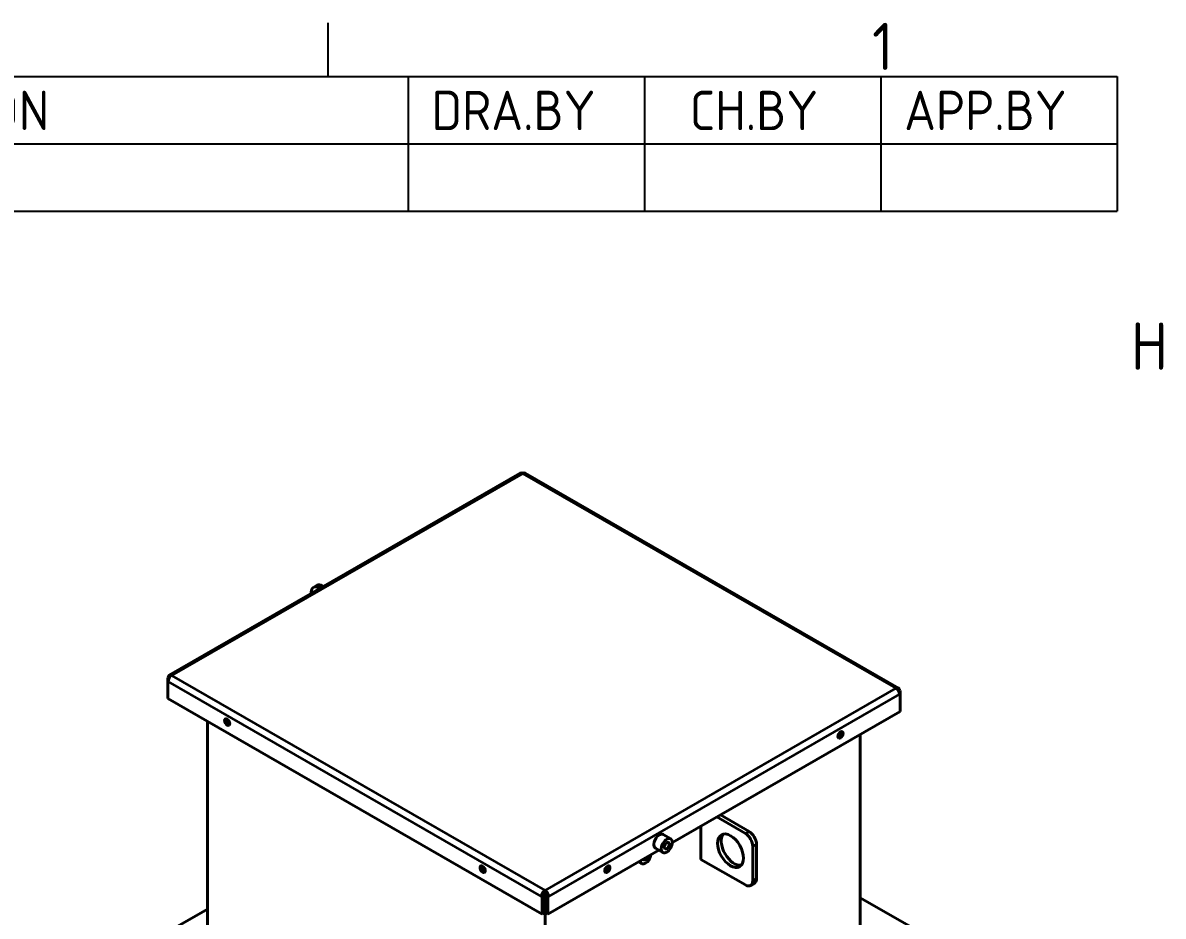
# Model space of a CAD drawing. Header units: millimetres. Extents: x 0 to 4205, y 0 to 2970.
# Drawn here: x 3757.6 to 4119.6, y 2603.4 to 2887 of the extents above; entities that cross this region are included whole.
import ezdxf

# ---------------------------------------------------------------- set-up
doc = ezdxf.new("R2010")
doc.units = ezdxf.units.MM
doc.header["$LTSCALE"] = 5
doc.layers.get('0').update_dxf_attribs({"color": 3, "lineweight": 25})
for name, color, linetype, lineweight in [('가시적인 것(ISO)', 3, 'Continuous', 40), ('가시적인 좁은 것(ISO)', 3, 'Continuous', 35), ('경계(ISO)', 7, 'Continuous', 25), ('기호(ISO)', 5, 'Continuous', 25)]:
    doc.layers.add(name, color=color, linetype=linetype, lineweight=lineweight)
doc.styles.add('ISO ProportionalPSTEK', font='isocp.shx')
doc.styles.add('문자 텍스트_PSTEK_POSCO', font='isocp.shx')

# ---------------------------------------------------------------- blocks, each defined once
blk = doc.blocks.new('경계 Default Border')
at = {"layer": '경계(ISO)'}
blk.add_line((770.917, 574), (770.917, 577.4), dxfattribs=at)
at = {"layer": '경계(ISO)', "color": 2, "char_height": 3, "attachment_point": 7, "style": '문자 텍스트_PSTEK_POSCO'}
for s, insert in [('1', (805.444, 574.4)), ('H', (821.878, 555.375))]:
    blk.add_mtext(s, dxfattribs=dict(at, insert=insert))
blk = doc.blocks.new('리비전 내역')
at = {"layer": '기호(ISO)'}
for p, q in [((669, 574), (821, 574)), ((776, 574), (776, 569.72)), ((791, 574), (791, 569.72)), ((806, 574), (806, 569.72)), ((821, 574), (821, 569.72)), ((669, 569.72), (821, 569.72)), ((776, 569.72), (776, 565.44)), ((791, 569.72), (791, 565.44)), ((806, 569.72), (806, 565.44)), ((821, 569.72), (821, 565.44)), ((669, 565.44), (821, 565.44))]:
    blk.add_line(p, q, dxfattribs=at)
at = {"layer": '기호(ISO)', "color": 2, "char_height": 2.5, "attachment_point": 7, "style": 'ISO ProportionalPSTEK'}
for s, insert in [('DESCRIPTION OF REVISION', (716.507, 570.583)), ('DRA.BY', (777.476, 570.583)), ('CH.BY', (793.864, 570.583)), ('APP.BY', (807.478, 570.583))]:
    blk.add_mtext(s, dxfattribs=dict(at, insert=insert))

msp = doc.modelspace()

# ---------------------------------------------------------------- linework, layer by layer
at = {"layer": '가시적인 것(ISO)'}
for p, q in [((3915.55, 2744.029), (3804.11, 2679.855)), ((4035.591, 2675.783), (3917.08, 2744.029)), ((3849.881, 2707.762), (3851.059, 2708.44)), ((3851.544, 2707.598), (3851.915, 2707.385)), ((3853.094, 2708.063), (3852.723, 2708.277)), ((3849.187, 2705.814), (3849.187, 2706.23)), ((3803.791, 2679.151), (3803.632, 2679.059)), ((3804.032, 2678.829), (3803.632, 2679.059)), ((3803.632, 2679.059), (3803.632, 2677.994)), ((3804.107, 2678.969), (3803.791, 2679.151)), ((3803.802, 2678.092), (3803.632, 2677.994)), ((3803.632, 2672.434), (3803.632, 2677.994)), ((3803.632, 2677.994), (3803.791, 2677.902)), ((4035.594, 2674.897), (4035.91, 2675.079)), ((4036.069, 2674.988), (4035.91, 2675.079)), ((3922.461, 2604.005), (3803.632, 2672.434)), ((4035.669, 2674.757), (4036.069, 2674.988)), ((4035.899, 2674.02), (4036.069, 2673.922)), ((4035.91, 2673.83), (4036.069, 2673.922)), ((4036.069, 2673.922), (4036.069, 2674.988)), ((4036.069, 2673.922), (4036.069, 2668.362)), ((4036.069, 2668.362), (3963.809, 2626.751)), ((3816.236, 2598.025), (3816.236, 2665.176)), ((4023.465, 2593.953), (4023.465, 2661.104)), ((3979.052, 2635.529), (3988.157, 2630.285)), ((3972.836, 2621.4), (3972.836, 2631.949)), ((3986.979, 2629.607), (3977.874, 2634.85)), ((3960.932, 2629.267), (3963.289, 2627.91)), ((3958.437, 2624.934), (3960.794, 2623.577)), ((3989.336, 2614.624), (3989.336, 2625.524)), ((3990.514, 2626.203), (3990.514, 2615.302)), ((3959.546, 2624.295), (3924.312, 2604.005)), ((3972.836, 2621.4), (3986.979, 2613.256)), ((3953.086, 2620.576), (3954.029, 2620.032)), ((3989.821, 2613.771), (3988.642, 2613.092)), ((3922.844, 2609.968), (3922.302, 2609.656)), ((3923.003, 2609.877), (3922.461, 2609.565)), ((3922.844, 2609.968), (3923.003, 2609.877)), ((3923.003, 2609.877), (3923.003, 2604.318)), ((3923.386, 2610.744), (3923.245, 2610.826)), ((3923.386, 2610.907), (3923.386, 2611.534)), ((3923.528, 2610.826), (3923.386, 2610.744)), ((3923.386, 2610.744), (3923.386, 2606.03)), ((3923.928, 2609.968), (3923.769, 2609.877)), ((3923.769, 2609.877), (3923.769, 2604.318)), ((3923.769, 2609.877), (3924.312, 2609.565)), ((3923.928, 2609.968), (3924.47, 2609.656)), ((3922.302, 2609.656), (3922.461, 2609.565)), ((3922.461, 2609.565), (3922.461, 2604.005)), ((3923.386, 2606.03), (3923.003, 2606.251)), ((3923.769, 2606.251), (3923.386, 2606.03)), ((3924.312, 2609.565), (3924.47, 2609.656)), ((3924.312, 2604.005), (3924.312, 2609.565)), ((4045.598, 2596.465), (4023.465, 2609.21)), ((3803.178, 2598.025), (3816.236, 2605.545)), ((3923.003, 2604.318), (3922.461, 2604.005)), ((3923.386, 2536.322), (3923.386, 2606.03)), ((3923.769, 2604.318), (3924.312, 2604.005))]:
    msp.add_line(p, q, dxfattribs=at)
for centre, major_axis, start_param, end_param in [((3916.315, 2742.701), (-0.765, 1.329), 5.4997209, 6.2831853), ((3916.315, 2742.701), (0.765, 1.329), 0, 0.7834645), ((3851.544, 2704.873), (-1.663, 2.889), 5.4997209, 7.0705172), ((3852.723, 2705.552), (-1.663, 2.889), 5.4997209, 6.2831853), ((3804.875, 2678.527), (-0.765, 1.329), 5.4997209, 7.0705172), ((3804.875, 2678.527), (0.765, 1.329), 0.7834645, 2.3542608), ((4034.826, 2674.455), (0.765, 1.329), 5.4958534, 7.0666498), ((4034.826, 2674.455), (0.765, -1.329), 0.7873319, 2.3581282), ((3823.048, 2665.284), (0.582, -1.011), 3.6238432, 5.8009348), ((4016.653, 2661.212), (0.582, 1.011), 3.6238432, 5.8009348), ((3959.684, 2627.1), (-1.248, -2.166), 3.1415927, 6.2831853), ((3983.443, 2624.825), (-2.911, 5.055), 0.203033, 2.9385596), ((3986.979, 2626.882), (-1.663, 2.889), 3.9289245, 5.4997209), ((3988.157, 2627.56), (1.663, -2.889), 0.7873319, 2.3581282), ((3955.277, 2622.199), (-1.248, -2.166), 5.6738341, 8.4594654), ((3955.277, 2622.199), (-0.553, -0.96), 5.9068512, 8.2264483), ((3904.129, 2618.593), (0.582, -1.011), 3.6238432, 5.8009348), ((3942.643, 2618.593), (0.582, 1.011), 3.6238432, 5.8009348), ((3986.979, 2615.981), (1.663, -2.889), 5.4997209, 7.0705172), ((3988.157, 2616.66), (1.663, -2.889), 0, 0.7873319), ((3923.386, 2610.281), (-0.765, -1.329), 3.9250571, 5.4958534), ((3923.386, 2610.281), (-0.383, -0.664), 4.18898, 5.4958534), ((3923.386, 2610.281), (-0.765, 1.329), 3.9289245, 5.4997209), ((3923.386, 2610.281), (0.383, -0.664), 0.7873319, 2.0942054)]:
    msp.add_ellipse(centre, major_axis=major_axis, ratio=0.5780931, start_param=start_param, end_param=end_param, dxfattribs=at)
for centre, major_axis in [((3822.506, 2664.972), (0.582, -1.011)), ((4017.196, 2660.9), (-0.582, -1.011)), ((3962.041, 2625.743), (-1.248, -2.166)), ((3982.265, 2624.146), (-2.911, 5.055)), ((3962.041, 2625.743), (-0.553, -0.96)), ((3903.587, 2618.28), (0.582, -1.011)), ((3943.185, 2618.28), (-0.582, -1.011))]:
    msp.add_ellipse(centre, major_axis=major_axis, ratio=0.5780931, dxfattribs=at)
at = {"layer": '가시적인 좁은 것(ISO)'}
for p, q in [((3916.315, 2743.954), (3804.875, 2679.78)), ((4034.826, 2675.708), (3916.315, 2743.954)), ((3851.544, 2707.598), (3852.723, 2708.277)), ((3804.875, 2679.78), (3923.386, 2611.534)), ((3922.302, 2609.656), (3803.791, 2677.902)), ((3923.386, 2611.534), (4034.826, 2675.708)), ((4035.91, 2673.83), (3924.47, 2609.656)), ((3986.979, 2629.607), (3988.157, 2630.285)), ((3989.336, 2625.524), (3990.514, 2626.203)), ((3989.336, 2614.624), (3990.514, 2615.302)), ((3923.245, 2610.826), (3923.386, 2610.907)), ((3923.245, 2610.804), (3923.245, 2610.826)), ((3923.386, 2610.907), (3923.528, 2610.826)), ((3923.528, 2610.826), (3923.528, 2610.804))]:
    msp.add_line(p, q, dxfattribs=at)

# ---------------------------------------------------------------- block references
at = {"xscale": 5, "yscale": 5, "zscale": 5}
msp.add_blockref('경계 Default Border', (0, 0), dxfattribs=at)
at = {"layer": '기호(ISO)', "xscale": 5, "yscale": 5, "zscale": 5}
msp.add_blockref('리비전 내역', (0, 0), dxfattribs=at)

doc.saveas('drawing.dxf')
